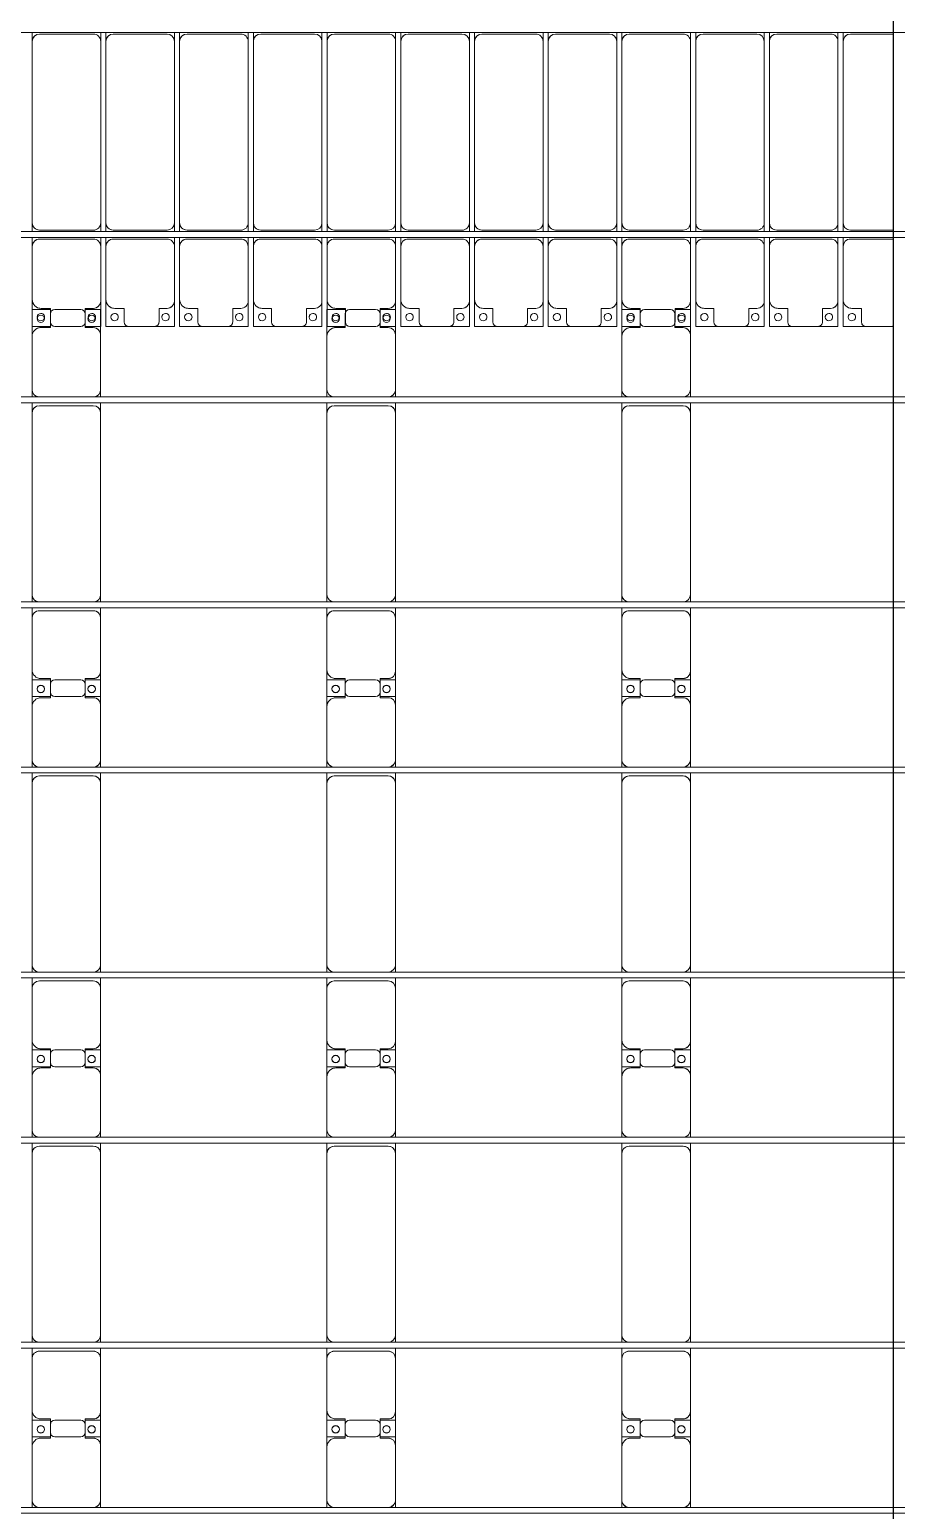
# Model space of a CAD drawing. Header units: millimetres. Extents: x -147246 to 112336, y -213734 to -86506.
# Drawn here: x -128365 to -122486, y -140885 to -130845 of the extents above; entities that cross this region are included whole.
import ezdxf

# ---------------------------------------------------------------- set-up
doc = ezdxf.new("R2010")
doc.units = ezdxf.units.MM
doc.layers.add('A-GENM', color=13, linetype='Continuous', lineweight=9)
doc.layers.add('S-BEAM', color=12, linetype='Continuous', lineweight=9)

# ---------------------------------------------------------------- blocks, each defined once
blk = doc.blocks.new('Dải phao đi lại kèm đỡ invester - DẢI PHAO ĐI LẠI-14853-BỐ TRÍ KHUNG KẾT CẤU BÈ PIN 05')
at = {"layer": 'A-GENM', "color": 7}
for p, q in [((11758, 620), (11758, 681)), ((11758, 620), (11758, -610)), ((12173, 670), (11808, 670)), ((12223, 681), (12223, 620)), ((12223, -610), (12223, 620)), ((12258, 620), (12258, 681)), ((12258, 620), (12258, -610)), ((12673, 670), (12308, 670)), ((12723, 681), (12723, 620)), ((12723, -610), (12723, 620)), ((12758, 620), (12758, 681)), ((12758, 620), (12758, -610)), ((13173, 670), (12808, 670)), ((13223, 681), (13223, 620)), ((13223, -610), (13223, 620)), ((13258, 620), (13258, 681)), ((13258, 620), (13258, -610)), ((13673, 670), (13308, 670)), ((13723, 681), (13723, 620)), ((13723, -610), (13723, 620)), ((13758, 620), (13758, 681)), ((13758, 620), (13758, -610)), ((14173, 670), (13808, 670)), ((14223, 681), (14223, 620)), ((14223, -610), (14223, 620)), ((14258, 620), (14258, 681)), ((14258, 620), (14258, -610)), ((14673, 670), (14308, 670)), ((14723, 681), (14723, 620)), ((14723, -610), (14723, 620)), ((14758, 620), (14758, 681)), ((14758, 620), (14758, -610)), ((15173, 670), (14808, 670)), ((15223, 681), (15223, 620)), ((15223, -610), (15223, 620)), ((15258, 620), (15258, 681)), ((15258, 620), (15258, -610)), ((15673, 670), (15308, 670)), ((15723, 681), (15723, 620)), ((15723, -610), (15723, 620)), ((15758, 620), (15758, 681)), ((15758, 620), (15758, -610)), ((16173, 670), (15808, 670)), ((16223, 681), (16223, 620)), ((16223, -610), (16223, 620)), ((16258, 620), (16258, 681)), ((16258, 620), (16258, -610)), ((16673, 670), (16308, 670)), ((16723, 681), (16723, 620)), ((16723, -610), (16723, 620)), ((16758, 620), (16758, 681)), ((16758, 620), (16758, -610)), ((17173, 670), (16808, 670)), ((17223, 681), (17223, 620)), ((17223, -610), (17223, 620)), ((17258, 620), (17258, 681)), ((17258, 620), (17258, -610)), ((17600, 670), (17308, 670)), ((11758, -669), (11758, -610)), ((11808, -660), (12173, -660)), ((12223, -610), (12223, -669)), ((12258, -669), (12258, -610)), ((12308, -660), (12673, -660)), ((12723, -610), (12723, -669)), ((12758, -669), (12758, -610)), ((12808, -660), (13173, -660)), ((13223, -610), (13223, -669)), ((13258, -669), (13258, -610)), ((13308, -660), (13673, -660)), ((13723, -610), (13723, -669)), ((13758, -669), (13758, -610)), ((13808, -660), (14173, -660)), ((14223, -610), (14223, -669)), ((14258, -669), (14258, -610)), ((14308, -660), (14673, -660)), ((14723, -610), (14723, -669)), ((14758, -669), (14758, -610)), ((14808, -660), (15173, -660)), ((15223, -610), (15223, -669)), ((15258, -669), (15258, -610)), ((15308, -660), (15673, -660)), ((15723, -610), (15723, -669)), ((15758, -669), (15758, -610)), ((15808, -660), (16173, -660)), ((16223, -610), (16223, -669)), ((16258, -669), (16258, -610)), ((16308, -660), (16673, -660)), ((16723, -610), (16723, -669)), ((16758, -669), (16758, -610)), ((16808, -660), (17173, -660)), ((17223, -610), (17223, -669)), ((17258, -669), (17258, -610)), ((17308, -660), (17600, -660)), ((11758, -770), (11758, -709)), ((11758, -770), (11758, -1130)), ((12173, -720), (11808, -720)), ((12223, -709), (12223, -770)), ((12223, -1140), (12223, -770)), ((12258, -770), (12258, -709)), ((12258, -770), (12258, -1130)), ((12673, -720), (12308, -720)), ((12723, -709), (12723, -770)), ((12723, -1140), (12723, -770)), ((12758, -770), (12758, -709)), ((12758, -770), (12758, -1130)), ((13173, -720), (12808, -720)), ((13223, -709), (13223, -770)), ((13223, -1140), (13223, -770)), ((13258, -770), (13258, -709)), ((13258, -770), (13258, -1130)), ((13673, -720), (13308, -720)), ((13723, -709), (13723, -770)), ((13723, -1140), (13723, -770)), ((13758, -770), (13758, -709)), ((13758, -770), (13758, -1130)), ((14173, -720), (13808, -720)), ((14223, -709), (14223, -770)), ((14223, -1140), (14223, -770)), ((14258, -770), (14258, -709)), ((14258, -770), (14258, -1130)), ((14673, -720), (14308, -720)), ((14723, -709), (14723, -770)), ((14723, -1140), (14723, -770)), ((14758, -770), (14758, -709)), ((14758, -770), (14758, -1130)), ((15173, -720), (14808, -720)), ((15223, -709), (15223, -770)), ((15223, -1140), (15223, -770)), ((15258, -770), (15258, -709)), ((15258, -770), (15258, -1130)), ((15673, -720), (15308, -720)), ((15723, -709), (15723, -770)), ((15723, -1140), (15723, -770)), ((15758, -770), (15758, -709)), ((15758, -770), (15758, -1130)), ((16173, -720), (15808, -720)), ((16223, -709), (16223, -770)), ((16223, -1140), (16223, -770)), ((16258, -770), (16258, -709)), ((16258, -770), (16258, -1130)), ((16673, -720), (16308, -720)), ((16723, -709), (16723, -770)), ((16723, -1140), (16723, -770)), ((16758, -770), (16758, -709)), ((16758, -770), (16758, -1130)), ((17173, -720), (16808, -720)), ((17223, -709), (17223, -770)), ((17223, -1140), (17223, -770)), ((17258, -770), (17258, -709)), ((17258, -770), (17258, -1130)), ((17600, -720), (17308, -720)), ((11758, -1312), (11758, -1130)), ((11818, -1190), (11882, -1190)), ((11882, -1190), (11882, -1282)), ((12118, -1282), (12118, -1190)), ((12118, -1190), (12173, -1190)), ((12223, -1140), (12223, -1312)), ((12258, -1312), (12258, -1130)), ((12318, -1190), (12382, -1190)), ((12382, -1190), (12382, -1282)), ((12618, -1282), (12618, -1190)), ((12618, -1190), (12673, -1190)), ((12723, -1140), (12723, -1312)), ((12758, -1312), (12758, -1130)), ((12818, -1190), (12882, -1190)), ((12882, -1190), (12882, -1282)), ((13118, -1282), (13118, -1190)), ((13118, -1190), (13173, -1190)), ((13223, -1140), (13223, -1312)), ((13258, -1312), (13258, -1130)), ((13318, -1190), (13382, -1190)), ((13382, -1190), (13382, -1282)), ((13618, -1282), (13618, -1190)), ((13618, -1190), (13673, -1190)), ((13723, -1140), (13723, -1312)), ((13758, -1312), (13758, -1130)), ((13818, -1190), (13882, -1190)), ((13882, -1190), (13882, -1282)), ((14118, -1282), (14118, -1190)), ((14118, -1190), (14173, -1190)), ((14223, -1140), (14223, -1312)), ((14258, -1312), (14258, -1130)), ((14318, -1190), (14382, -1190)), ((14382, -1190), (14382, -1282)), ((14618, -1282), (14618, -1190)), ((14618, -1190), (14673, -1190)), ((14723, -1140), (14723, -1312)), ((14758, -1312), (14758, -1130)), ((14818, -1190), (14882, -1190)), ((14882, -1190), (14882, -1282)), ((15118, -1282), (15118, -1190)), ((15118, -1190), (15173, -1190)), ((15223, -1140), (15223, -1312)), ((15258, -1312), (15258, -1130)), ((15318, -1190), (15382, -1190)), ((15382, -1190), (15382, -1282)), ((15618, -1282), (15618, -1190)), ((15618, -1190), (15673, -1190)), ((15723, -1140), (15723, -1312)), ((15758, -1312), (15758, -1130)), ((15818, -1190), (15882, -1190)), ((15882, -1190), (15882, -1282)), ((16118, -1282), (16118, -1190)), ((16118, -1190), (16173, -1190)), ((16223, -1140), (16223, -1312)), ((16258, -1312), (16258, -1130)), ((16318, -1190), (16382, -1190)), ((16382, -1190), (16382, -1282)), ((16618, -1282), (16618, -1190)), ((16618, -1190), (16673, -1190)), ((16723, -1140), (16723, -1312)), ((16758, -1312), (16758, -1130)), ((16818, -1190), (16882, -1190)), ((16882, -1190), (16882, -1282)), ((17118, -1282), (17118, -1190)), ((17118, -1190), (17173, -1190)), ((17223, -1140), (17223, -1312)), ((17258, -1312), (17258, -1130)), ((17318, -1190), (17382, -1190)), ((17382, -1190), (17382, -1282)), ((11882, -1312), (11758, -1312)), ((11912, -1312), (12088, -1312)), ((12223, -1312), (12118, -1312)), ((12412, -1312), (12258, -1312)), ((12412, -1312), (12588, -1312)), ((12723, -1312), (12588, -1312)), ((12912, -1312), (12758, -1312)), ((12912, -1312), (13088, -1312)), ((13223, -1312), (13088, -1312)), ((13412, -1312), (13258, -1312)), ((13412, -1312), (13588, -1312)), ((13723, -1312), (13588, -1312)), ((13882, -1312), (13758, -1312)), ((13912, -1312), (14088, -1312)), ((14223, -1312), (14118, -1312)), ((14412, -1312), (14258, -1312)), ((14412, -1312), (14588, -1312)), ((14723, -1312), (14588, -1312)), ((14912, -1312), (14758, -1312)), ((14912, -1312), (15088, -1312)), ((15223, -1312), (15088, -1312)), ((15412, -1312), (15258, -1312)), ((15412, -1312), (15588, -1312)), ((15723, -1312), (15588, -1312)), ((15882, -1312), (15758, -1312)), ((15912, -1312), (16088, -1312)), ((16223, -1312), (16118, -1312)), ((16412, -1312), (16258, -1312)), ((16412, -1312), (16588, -1312)), ((16723, -1312), (16588, -1312)), ((16912, -1312), (16758, -1312)), ((16912, -1312), (17088, -1312)), ((17223, -1312), (17088, -1312)), ((17412, -1312), (17258, -1312)), ((17412, -1312), (17588, -1312)), ((17600, -1312), (17588, -1312))]:
    blk.add_line(p, q, dxfattribs=at)
for centre, radius, start, end in [((11808, 620), 50, 90, 180), ((11808, 620), 50, 90, 165), ((12173, 620), 50, 360, 90), ((12173, 620), 50, 360, 90), ((12308, 620), 50, 90, 180), ((12308, 620), 50, 90, 165), ((12673, 620), 50, 0, 90), ((12673, 620), 50, 0, 90), ((12808, 620), 50, 90, 180), ((12808, 620), 50, 90, 163.3534), ((13173, 620), 50, 360, 90), ((13173, 620), 50, 360, 90), ((13308, 620), 50, 90, 180), ((13308, 620), 50, 90, 165), ((13673, 620), 50, 0, 90), ((13673, 620), 50, 0, 90), ((13808, 620), 50, 90, 180), ((13808, 620), 50, 90, 165), ((14173, 620), 50, 360, 90), ((14173, 620), 50, 360, 90), ((14308, 620), 50, 90, 180), ((14308, 620), 50, 90, 165), ((14673, 620), 50, 0, 90), ((14673, 620), 50, 0, 90), ((14808, 620), 50, 90, 180), ((14808, 620), 50, 90, 165), ((15173, 620), 50, 360, 90), ((15173, 620), 50, 360, 90), ((15308, 620), 50, 90, 180), ((15308, 620), 50, 90, 165), ((15673, 620), 50, 0, 90), ((15673, 620), 50, 0, 90), ((15808, 620), 50, 90, 180), ((15808, 620), 50, 90, 165), ((16173, 620), 50, 360, 90), ((16173, 620), 50, 360, 90), ((16308, 620), 50, 90, 180), ((16308, 620), 50, 90, 165), ((16673, 620), 50, 0, 90), ((16673, 620), 50, 0, 90), ((16808, 620), 50, 90, 180), ((16808, 620), 50, 90, 165), ((17173, 620), 50, 360, 90), ((17173, 620), 50, 360, 90), ((17308, 620), 50, 90, 180), ((17308, 620), 50, 90, 165), ((11808, -610), 50, 180, 270), ((11808, -610), 50, 180, 255), ((12173, -610), 50, 270, 0), ((12173, -610), 50, 315, 0), ((12308, -610), 50, 180, 270), ((12308, -610), 50, 180, 255), ((12673, -610), 50, 270, 360), ((12673, -610), 50, 315, 360), ((12808, -610), 50, 180, 270), ((12808, -610), 50, 180, 255), ((13173, -610), 50, 270, 0), ((13173, -610), 50, 315, 0), ((13308, -610), 50, 180, 270), ((13308, -610), 50, 180, 255), ((13673, -610), 50, 270, 360), ((13673, -610), 50, 315, 0), ((13808, -610), 50, 180, 270), ((13808, -610), 50, 180, 255), ((14173, -610), 50, 270, 360), ((14173, -610), 50, 315, 360), ((14308, -610), 50, 180, 270), ((14308, -610), 50, 180, 255), ((14673, -610), 50, 270, 0), ((14673, -610), 50, 315, 0), ((14808, -610), 50, 180, 270), ((14808, -610), 50, 180, 255), ((15173, -610), 50, 270, 360), ((15173, -610), 50, 315, 0), ((15308, -610), 50, 180, 270), ((15308, -610), 50, 180, 255), ((15673, -610), 50, 270, 0), ((15673, -610), 50, 315, 0), ((15808, -610), 50, 180, 270), ((15808, -610), 50, 180, 255), ((16173, -610), 50, 270, 360), ((16173, -610), 50, 315, 0), ((16308, -610), 50, 180, 270), ((16308, -610), 50, 180, 255), ((16673, -610), 50, 270, 0), ((16673, -610), 50, 315, 0), ((16808, -610), 50, 180, 270), ((16808, -610), 50, 180, 255), ((17173, -610), 50, 270, 0), ((17173, -610), 50, 315, 0), ((17308, -610), 50, 180, 270), ((17308, -610), 50, 180, 255), ((11808, -770), 50, 90, 180), ((11808, -770), 50, 90, 135), ((12173, -770), 50, 360, 90), ((12173, -770), 50, 45, 90), ((12308, -770), 50, 90, 180), ((12308, -770), 50, 90, 135), ((12673, -770), 50, 360, 90), ((12673, -770), 50, 45, 90), ((12808, -770), 50, 90, 180), ((12808, -770), 50, 90, 135), ((13173, -770), 50, 0, 90), ((13173, -770), 50, 45, 90), ((13308, -770), 50, 90, 180), ((13308, -770), 50, 90, 135), ((13673, -770), 50, 360, 90), ((13673, -770), 50, 45, 90), ((13808, -770), 50, 90, 180), ((13808, -770), 50, 90, 135), ((14173, -770), 50, 360, 90), ((14173, -770), 50, 45, 90), ((14308, -770), 50, 90, 180), ((14308, -770), 50, 90, 135), ((14673, -770), 50, 360, 90), ((14673, -770), 50, 45, 90), ((14808, -770), 50, 90, 180), ((14808, -770), 50, 90, 135), ((15173, -770), 50, 0, 90), ((15173, -770), 50, 45, 90), ((15308, -770), 50, 90, 180), ((15308, -770), 50, 90, 135), ((15673, -770), 50, 360, 90), ((15673, -770), 50, 45, 90), ((15808, -770), 50, 90, 180), ((15808, -770), 50, 90, 135), ((16173, -770), 50, 360, 90), ((16173, -770), 50, 45, 90), ((16308, -770), 50, 90, 180), ((16308, -770), 50, 90, 135), ((16673, -770), 50, 360, 90), ((16673, -770), 50, 45, 90), ((16808, -770), 50, 90, 180), ((16808, -770), 50, 90, 135), ((17173, -770), 50, 360, 90), ((17173, -770), 50, 45, 90), ((17308, -770), 50, 90, 180), ((17308, -770), 50, 90, 135), ((11818, -1130), 60, 180, 270), ((11818, -1130), 60, 240, 270), ((12173, -1140), 50, 270, 360), ((12173, -1140), 50, 270, 315), ((12318, -1130), 60, 180, 270), ((12318, -1130), 60, 240, 270), ((12673, -1140), 50, 270, 360), ((12673, -1140), 50, 270, 315), ((12818, -1130), 60, 180, 270), ((12818, -1130), 60, 240, 270), ((13173, -1140), 50, 270, 0), ((13173, -1140), 50, 270, 315), ((13318, -1130), 60, 180, 270), ((13318, -1130), 60, 240, 270), ((13673, -1140), 50, 270, 0), ((13673, -1140), 50, 270, 315), ((13818, -1130), 60, 180, 270), ((13818, -1130), 60, 240, 270), ((14173, -1140), 50, 270, 360), ((14173, -1140), 50, 270, 315), ((14318, -1130), 60, 180, 270), ((14318, -1130), 60, 240, 270), ((14673, -1140), 50, 270, 360), ((14673, -1140), 50, 270, 315), ((14818, -1130), 60, 180, 270), ((14818, -1130), 60, 240, 270), ((15173, -1140), 50, 270, 0), ((15173, -1140), 50, 270, 315), ((15318, -1130), 60, 180, 270), ((15318, -1130), 60, 240, 270), ((15673, -1140), 50, 270, 360), ((15673, -1140), 50, 270, 315), ((15818, -1130), 60, 180, 270), ((15818, -1130), 60, 240, 270), ((16173, -1140), 50, 270, 360), ((16173, -1140), 50, 270, 315), ((16318, -1130), 60, 180, 270), ((16318, -1130), 60, 240, 270), ((16673, -1140), 50, 270, 0), ((16673, -1140), 50, 270, 315), ((16818, -1130), 60, 180, 270), ((16818, -1130), 60, 240, 270), ((17173, -1140), 50, 270, 360), ((17173, -1140), 50, 270, 315), ((17318, -1130), 60, 180, 270), ((17318, -1130), 60, 240, 270), ((11817, -1249), 25, 90, 270), ((11817, -1249), 25, 270, 90), ((11912, -1282), 30, 180, 270), ((12088, -1282), 30, 270, 0), ((12162, -1249), 25, 90, 270), ((12162, -1249), 25, 270, 90), ((12317, -1249), 25, 90, 270), ((12317, -1249), 25, 270, 90), ((12412, -1282), 30, 180, 270), ((12412, -1282), 30, 210, 270), ((12588, -1282), 30, 270, 0), ((12588, -1282), 30, 270, 330), ((12662, -1249), 25, 90, 270), ((12662, -1249), 25, 165, 180), ((12662, -1249), 25, 270, 90), ((12817, -1249), 25, 90, 270), ((12817, -1249), 25, 270, 90), ((12912, -1282), 30, 180, 270), ((12912, -1282), 30, 210, 270), ((13088, -1282), 30, 270, 0), ((13088, -1282), 30, 270, 330), ((13162, -1249), 25, 90, 270), ((13162, -1249), 25, 165, 180), ((13162, -1249), 25, 270, 90), ((13317, -1249), 25, 90, 270), ((13317, -1249), 25, 270, 90), ((13412, -1282), 30, 180, 270), ((13412, -1282), 30, 210, 270), ((13588, -1282), 30, 270, 0), ((13588, -1282), 30, 270, 330), ((13662, -1249), 25, 90, 270), ((13662, -1249), 25, 165, 180), ((13662, -1249), 25, 270, 90), ((13817, -1249), 25, 90, 270), ((13817, -1249), 25, 270, 90), ((13912, -1282), 30, 180, 270), ((14088, -1282), 30, 270, 360), ((14162, -1249), 25, 90, 270), ((14162, -1249), 25, 270, 90), ((14317, -1249), 25, 90, 270), ((14317, -1249), 25, 270, 90), ((14412, -1282), 30, 180, 270), ((14412, -1282), 30, 210, 270), ((14588, -1282), 30, 270, 0), ((14588, -1282), 30, 270, 330), ((14662, -1249), 25, 90, 270), ((14662, -1249), 25, 165, 180), ((14662, -1249), 25, 270, 90), ((14817, -1249), 25, 90, 270), ((14817, -1249), 25, 270, 90), ((14912, -1282), 30, 180, 270), ((14912, -1282), 30, 210, 270), ((15088, -1282), 30, 270, 0), ((15088, -1282), 30, 270, 330), ((15162, -1249), 25, 90, 270), ((15162, -1249), 25, 165, 180), ((15162, -1249), 25, 270, 90), ((15317, -1249), 25, 90, 270), ((15317, -1249), 25, 270, 90), ((15412, -1282), 30, 180, 270), ((15412, -1282), 30, 210, 270), ((15588, -1282), 30, 270, 0), ((15588, -1282), 30, 270, 330), ((15662, -1249), 25, 90, 270), ((15662, -1249), 25, 165, 180), ((15662, -1249), 25, 270, 90), ((15817, -1249), 25, 90, 270), ((15817, -1249), 25, 270, 90), ((15912, -1282), 30, 180, 270), ((16088, -1282), 30, 270, 0), ((16162, -1249), 25, 90, 270), ((16162, -1249), 25, 270, 90), ((16317, -1249), 25, 90, 270), ((16317, -1249), 25, 270, 90), ((16412, -1282), 30, 180, 270), ((16412, -1282), 30, 210, 270), ((16588, -1282), 30, 270, 360), ((16588, -1282), 30, 270, 330), ((16662, -1249), 25, 90, 270), ((16662, -1249), 25, 165, 180), ((16662, -1249), 25, 270, 90), ((16817, -1249), 25, 90, 270), ((16817, -1249), 25, 270, 90), ((16912, -1282), 30, 180, 270), ((16912, -1282), 30, 210, 270), ((17088, -1282), 30, 270, 0), ((17088, -1282), 30, 270, 330), ((17162, -1249), 25, 90, 270), ((17162, -1249), 25, 165, 180), ((17162, -1249), 25, 270, 90), ((17317, -1249), 25, 90, 270), ((17317, -1249), 25, 270, 90), ((17412, -1282), 30, 180, 270), ((17412, -1282), 30, 210, 270), ((17588, -1282), 30, 270, 285), ((17588, -1282), 30, 270, 285)]:
    blk.add_arc(centre, radius, start, end, dxfattribs=at)
blk = doc.blocks.new('Dầm C52 - Dầm C52-18775-BỐ TRÍ KHUNG KẾT CẤU BÈ PIN 05')
at = {"layer": 'S-BEAM', "color": 1}
blk.add_line((-74474, 20), (74474, 20), dxfattribs=at)
blk = doc.blocks.new('Dầm C52 - Dầm C52-18776-BỐ TRÍ KHUNG KẾT CẤU BÈ PIN 05')
at = {"layer": 'S-BEAM', "color": 1}
for p, q in [((-74474, 20), (74474, 20)), ((74474, -20), (-74474, -20))]:
    blk.add_line(p, q, dxfattribs=at)
blk = doc.blocks.new('Dầm C52 - Dầm C52-18777-BỐ TRÍ KHUNG KẾT CẤU BÈ PIN 05')
at = {"layer": 'S-BEAM', "color": 1}
for p, q in [((-74474, 20), (74474, 20)), ((74474, -20), (-74474, -20))]:
    blk.add_line(p, q, dxfattribs=at)
blk = doc.blocks.new('Dầm C52 - Dầm C52-18778-BỐ TRÍ KHUNG KẾT CẤU BÈ PIN 05')
at = {"layer": 'S-BEAM', "color": 1}
for p, q in [((-74474, 20), (74474, 20)), ((74474, -20), (-74474, -20))]:
    blk.add_line(p, q, dxfattribs=at)
blk = doc.blocks.new('Dầm C52 - Dầm C52-18779-BỐ TRÍ KHUNG KẾT CẤU BÈ PIN 05')
at = {"layer": 'S-BEAM', "color": 1}
for p, q in [((-74474, 20), (74474, 20)), ((74474, -20), (-74474, -20))]:
    blk.add_line(p, q, dxfattribs=at)
blk = doc.blocks.new('Dầm C52 - Hộp 40x60-38180-BỐ TRÍ KHUNG KẾT CẤU BÈ PIN 05')
at = {"layer": 'S-BEAM', "color": 3, "lineweight": 25}
blk.add_line((38420, -20), (-38420, -20), dxfattribs=at)
blk = doc.blocks.new('Dai phao do pin - DẢI PHAO ĐỠ PIN-36008-BỐ TRÍ KHUNG KẾT CẤU BÈ PIN 05')
at = {"layer": 'A-GENM', "color": 7}
for p, q in [((25820, 242), (25870, 242)), ((26230, 242), (25870, 242)), ((26230, 242), (26412, 242)), ((26298, 242), (26480, 242)), ((26298, 118), (26298, 242)), ((26412, 242), (26412, 118)), ((26830, 242), (26480, 242)), ((26830, 242), (26899, 242)), ((26940, 242), (26990, 242)), ((28220, 242), (26990, 242)), ((28220, 242), (28290, 242)), ((28330, 242), (28380, 242)), ((28740, 242), (28380, 242)), ((28740, 242), (28922, 242)), ((28808, 242), (28990, 242)), ((28808, 118), (28808, 242)), ((28922, 242), (28922, 118)), ((29340, 242), (28990, 242)), ((29340, 242), (29410, 242)), ((29450, 242), (29500, 242)), ((30730, 242), (29500, 242)), ((30730, 242), (30800, 242)), ((30840, 242), (30890, 242)), ((31250, 242), (30890, 242)), ((31250, 242), (31432, 242)), ((31318, 242), (31500, 242)), ((31318, 118), (31318, 242)), ((31432, 242), (31432, 118)), ((31850, 242), (31500, 242)), ((31850, 242), (31920, 242)), ((31960, 242), (32010, 242)), ((33240, 242), (32010, 242)), ((33240, 242), (33310, 242)), ((33350, 242), (33400, 242)), ((33760, 242), (33400, 242)), ((33760, 242), (33942, 242)), ((33942, 242), (33942, 118)), ((26290, 118), (26290, 182)), ((26382, 118), (26290, 118)), ((26420, 118), (26328, 118)), ((26420, 182), (26420, 118)), ((26880, -173), (26880, 192)), ((28270, -173), (28270, 192)), ((28800, 118), (28800, 182)), ((28892, 118), (28800, 118)), ((28930, 118), (28838, 118)), ((28930, 182), (28930, 118)), ((29390, -173), (29390, 192)), ((30780, -173), (30780, 192)), ((31310, 118), (31310, 182)), ((31402, 118), (31310, 118)), ((31440, 118), (31348, 118)), ((31440, 182), (31440, 118)), ((31900, -173), (31900, 192)), ((33290, -173), (33290, 192)), ((33820, 118), (33820, 182)), ((33912, 118), (33820, 118)), ((26298, 88), (26298, -88)), ((26412, -88), (26412, 88)), ((28808, 88), (28808, -88)), ((28922, -88), (28922, 88)), ((31318, 88), (31318, -88)), ((31432, -88), (31432, 88)), ((33942, -88), (33942, 88)), ((26290, -173), (26290, -118)), ((26290, -118), (26382, -118)), ((26298, -223), (26298, -118)), ((26328, -118), (26420, -118)), ((26412, -118), (26412, -223)), ((26420, -118), (26420, -173)), ((28800, -173), (28800, -118)), ((28800, -118), (28892, -118)), ((28808, -223), (28808, -118)), ((28838, -118), (28930, -118)), ((28922, -118), (28922, -223)), ((28930, -118), (28930, -173)), ((31310, -173), (31310, -118)), ((31310, -118), (31402, -118)), ((31318, -223), (31318, -118)), ((31348, -118), (31440, -118)), ((31432, -118), (31432, -223)), ((31440, -118), (31440, -173)), ((33820, -173), (33820, -118)), ((33820, -118), (33912, -118)), ((33942, -118), (33942, -223)), ((25870, -223), (25820, -223)), ((25870, -223), (26240, -223)), ((26412, -223), (26240, -223)), ((26470, -223), (26298, -223)), ((26470, -223), (26830, -223)), ((26899, -223), (26830, -223)), ((26990, -223), (26940, -223)), ((26990, -223), (28220, -223)), ((28290, -223), (28220, -223)), ((28380, -223), (28330, -223)), ((28380, -223), (28750, -223)), ((28922, -223), (28750, -223)), ((28980, -223), (28808, -223)), ((28980, -223), (29340, -223)), ((29410, -223), (29340, -223)), ((29500, -223), (29450, -223)), ((29500, -223), (30730, -223)), ((30800, -223), (30730, -223)), ((30890, -223), (30840, -223)), ((30890, -223), (31260, -223)), ((31432, -223), (31260, -223)), ((31490, -223), (31318, -223)), ((31490, -223), (31850, -223)), ((31920, -223), (31850, -223)), ((32010, -223), (31960, -223)), ((32010, -223), (33240, -223)), ((33310, -223), (33240, -223)), ((33400, -223), (33350, -223)), ((33400, -223), (33770, -223)), ((33942, -223), (33770, -223))]:
    blk.add_line(p, q, dxfattribs=at)
for centre, radius, start, end in [((25870, 192), 50, 90, 173.0595), ((25870, 192), 50, 135, 173.0595), ((26230, 182), 60, 0, 90), ((26230, 182), 60, 0, 30), ((26349, 183), 25, 360, 180), ((26351, 183), 25, 0, 180), ((26480, 182), 60, 90, 180), ((26480, 182), 60, 150, 180), ((26830, 192), 50, 360, 90), ((26830, 192), 50, 360, 45), ((26990, 192), 50, 90, 173.0595), ((26990, 192), 50, 105, 173.0595), ((28220, 192), 50, 0, 90), ((28220, 192), 50, 15, 90), ((28380, 192), 50, 90, 173.0595), ((28380, 192), 50, 135, 173.0595), ((28740, 182), 60, 360, 90), ((28740, 182), 60, 360, 30), ((28859, 183), 25, 360, 180), ((28861, 183), 25, 0, 180), ((28990, 182), 60, 90, 180), ((28990, 182), 60, 150, 180), ((29340, 192), 50, 0, 90), ((29340, 192), 50, 0, 45), ((29500, 192), 50, 90, 173.0595), ((29500, 192), 50, 105, 173.0595), ((30730, 192), 50, 0, 90), ((30730, 192), 50, 15, 90), ((30890, 192), 50, 90, 173.0595), ((30890, 192), 50, 135, 173.0595), ((31250, 182), 60, 360, 90), ((31250, 182), 60, 360, 30), ((31369, 183), 25, 360, 180), ((31371, 183), 25, 0, 180), ((31500, 182), 60, 90, 180), ((31500, 182), 60, 150, 180), ((31850, 192), 50, 0, 90), ((31850, 192), 50, 0, 45), ((32010, 192), 50, 90, 173.0595), ((32010, 192), 50, 105, 173.0595), ((33240, 192), 50, 360, 90), ((33240, 192), 50, 15, 90), ((33400, 192), 50, 90, 173.0595), ((33400, 192), 50, 135, 173.0595), ((33760, 182), 60, 360, 90), ((33760, 182), 60, 360, 30), ((33879, 183), 25, 0, 180), ((26328, 88), 30, 90, 180), ((26349, 183), 25, 180, 0), ((26351, 183), 25, 180, 0), ((26382, 88), 30, 360, 90), ((28838, 88), 30, 90, 180), ((28859, 183), 25, 180, 0), ((28861, 183), 25, 180, 360), ((28892, 88), 30, 0, 90), ((31348, 88), 30, 90, 180), ((31369, 183), 25, 180, 360), ((31371, 183), 25, 180, 0), ((31402, 88), 30, 0, 90), ((33879, 183), 25, 180, 0), ((33912, 88), 30, 360, 90), ((26328, -88), 30, 180, 270), ((26382, -88), 30, 270, 0), ((28838, -88), 30, 180, 270), ((28892, -88), 30, 270, 360), ((31348, -88), 30, 180, 270), ((31402, -88), 30, 270, 0), ((33912, -88), 30, 270, 360), ((25870, -173), 50, 186.9405, 270), ((25870, -173), 50, 186.9405, 225), ((26240, -173), 50, 270, 0), ((26240, -173), 50, 315, 0), ((26349, -162), 25, 360, 180), ((26349, -162), 25, 180, 360), ((26351, -162), 25, 360, 180), ((26351, -162), 25, 180, 360), ((26470, -173), 50, 180, 270), ((26470, -173), 50, 180, 225), ((26830, -173), 50, 270, 0), ((26830, -173), 50, 315, 360), ((26990, -173), 50, 186.9405, 270), ((26990, -173), 50, 186.9405, 270), ((28220, -173), 50, 270, 360), ((28220, -173), 50, 285, 360), ((28380, -173), 50, 186.9405, 270), ((28380, -173), 50, 186.9405, 225), ((28750, -173), 50, 270, 360), ((28750, -173), 50, 315, 0), ((28859, -162), 25, 360, 180), ((28859, -162), 25, 180, 360), ((28861, -162), 25, 0, 180), ((28861, -162), 25, 180, 360), ((28980, -173), 50, 180, 270), ((28980, -173), 50, 180, 225), ((29340, -173), 50, 270, 360), ((29340, -173), 50, 315, 360), ((29500, -173), 50, 186.9405, 270), ((29500, -173), 50, 186.9405, 270), ((30730, -173), 50, 270, 0), ((30730, -173), 50, 285, 0), ((30890, -173), 50, 186.9405, 270), ((30890, -173), 50, 186.9405, 225), ((31260, -173), 50, 270, 360), ((31260, -173), 50, 315, 0), ((31369, -162), 25, 360, 180), ((31369, -162), 25, 180, 360), ((31371, -162), 25, 360, 180), ((31371, -162), 25, 180, 0), ((31490, -173), 50, 180, 270), ((31490, -173), 50, 180, 225), ((31850, -173), 50, 270, 0), ((31850, -173), 50, 315, 0), ((32010, -173), 50, 186.9405, 270), ((32010, -173), 50, 186.9405, 270), ((33240, -173), 50, 270, 0), ((33240, -173), 50, 285, 0), ((33400, -173), 50, 186.9405, 270), ((33400, -173), 50, 186.9405, 225), ((33770, -173), 50, 270, 360), ((33770, -173), 50, 315, 360), ((33879, -162), 25, 0, 180), ((33879, -162), 25, 180, 0)]:
    blk.add_arc(centre, radius, start, end, dxfattribs=at)
blk = doc.blocks.new('Dai phao do pin - DẢI PHAO ĐỠ PIN-36039-BỐ TRÍ KHUNG KẾT CẤU BÈ PIN 05')
at = {"layer": 'A-GENM', "color": 7}
for p, q in [((25820, 242), (25870, 242)), ((26230, 242), (25870, 242)), ((26230, 242), (26412, 242)), ((26298, 242), (26480, 242)), ((26298, 118), (26298, 242)), ((26412, 242), (26412, 118)), ((26830, 242), (26480, 242)), ((26830, 242), (26899, 242)), ((26940, 242), (26990, 242)), ((28220, 242), (26990, 242)), ((28220, 242), (28290, 242)), ((28330, 242), (28380, 242)), ((28740, 242), (28380, 242)), ((28740, 242), (28922, 242)), ((28808, 242), (28990, 242)), ((28808, 118), (28808, 242)), ((28922, 242), (28922, 118)), ((29340, 242), (28990, 242)), ((29340, 242), (29410, 242)), ((29450, 242), (29500, 242)), ((30730, 242), (29500, 242)), ((30730, 242), (30800, 242)), ((30840, 242), (30890, 242)), ((31250, 242), (30890, 242)), ((31250, 242), (31432, 242)), ((31318, 242), (31500, 242)), ((31318, 118), (31318, 242)), ((31432, 242), (31432, 118)), ((31850, 242), (31500, 242)), ((31850, 242), (31920, 242)), ((31960, 242), (32010, 242)), ((33240, 242), (32010, 242)), ((33240, 242), (33310, 242)), ((33350, 242), (33400, 242)), ((33760, 242), (33400, 242)), ((33760, 242), (33942, 242)), ((33942, 242), (33942, 118)), ((26290, 118), (26290, 182)), ((26382, 118), (26290, 118)), ((26420, 118), (26328, 118)), ((26420, 182), (26420, 118)), ((26880, -173), (26880, 192)), ((28270, -173), (28270, 192)), ((28800, 118), (28800, 182)), ((28892, 118), (28800, 118)), ((28930, 118), (28838, 118)), ((28930, 182), (28930, 118)), ((29390, -173), (29390, 192)), ((30780, -173), (30780, 192)), ((31310, 118), (31310, 182)), ((31402, 118), (31310, 118)), ((31440, 118), (31348, 118)), ((31440, 182), (31440, 118)), ((31900, -173), (31900, 192)), ((33290, -173), (33290, 192)), ((33820, 118), (33820, 182)), ((33912, 118), (33820, 118)), ((26298, 88), (26298, -88)), ((26412, -88), (26412, 88)), ((28808, 88), (28808, -88)), ((28922, -88), (28922, 88)), ((31318, 88), (31318, -88)), ((31432, -88), (31432, 88)), ((33942, -88), (33942, 88)), ((26290, -173), (26290, -118)), ((26290, -118), (26382, -118)), ((26298, -223), (26298, -118)), ((26328, -118), (26420, -118)), ((26412, -118), (26412, -223)), ((26420, -118), (26420, -173)), ((28800, -173), (28800, -118)), ((28800, -118), (28892, -118)), ((28808, -223), (28808, -118)), ((28838, -118), (28930, -118)), ((28922, -118), (28922, -223)), ((28930, -118), (28930, -173)), ((31310, -173), (31310, -118)), ((31310, -118), (31402, -118)), ((31318, -223), (31318, -118)), ((31348, -118), (31440, -118)), ((31432, -118), (31432, -223)), ((31440, -118), (31440, -173)), ((33820, -173), (33820, -118)), ((33820, -118), (33912, -118)), ((33942, -118), (33942, -223)), ((25870, -223), (25820, -223)), ((25870, -223), (26240, -223)), ((26412, -223), (26240, -223)), ((26470, -223), (26298, -223)), ((26470, -223), (26830, -223)), ((26899, -223), (26830, -223)), ((26990, -223), (26940, -223)), ((26990, -223), (28220, -223)), ((28290, -223), (28220, -223)), ((28380, -223), (28330, -223)), ((28380, -223), (28750, -223)), ((28922, -223), (28750, -223)), ((28980, -223), (28808, -223)), ((28980, -223), (29340, -223)), ((29410, -223), (29340, -223)), ((29500, -223), (29450, -223)), ((29500, -223), (30730, -223)), ((30800, -223), (30730, -223)), ((30890, -223), (30840, -223)), ((30890, -223), (31260, -223)), ((31432, -223), (31260, -223)), ((31490, -223), (31318, -223)), ((31490, -223), (31850, -223)), ((31920, -223), (31850, -223)), ((32010, -223), (31960, -223)), ((32010, -223), (33240, -223)), ((33310, -223), (33240, -223)), ((33400, -223), (33350, -223)), ((33400, -223), (33770, -223)), ((33942, -223), (33770, -223))]:
    blk.add_line(p, q, dxfattribs=at)
for centre, radius, start, end in [((25870, 192), 50, 90, 173.0595), ((25870, 192), 50, 135, 173.0595), ((26230, 182), 60, 0, 90), ((26230, 182), 60, 0, 30), ((26349, 183), 25, 360, 180), ((26351, 183), 25, 0, 180), ((26480, 182), 60, 90, 180), ((26480, 182), 60, 150, 180), ((26830, 192), 50, 360, 90), ((26830, 192), 50, 360, 45), ((26990, 192), 50, 90, 173.0595), ((26990, 192), 50, 105, 173.0595), ((28220, 192), 50, 0, 90), ((28220, 192), 50, 15, 90), ((28380, 192), 50, 90, 173.0595), ((28380, 192), 50, 135, 173.0595), ((28740, 182), 60, 360, 90), ((28740, 182), 60, 360, 30), ((28859, 183), 25, 360, 180), ((28861, 183), 25, 0, 180), ((28990, 182), 60, 90, 180), ((28990, 182), 60, 150, 180), ((29340, 192), 50, 0, 90), ((29340, 192), 50, 0, 45), ((29500, 192), 50, 90, 173.0595), ((29500, 192), 50, 105, 173.0595), ((30730, 192), 50, 0, 90), ((30730, 192), 50, 15, 90), ((30890, 192), 50, 90, 173.0595), ((30890, 192), 50, 135, 173.0595), ((31250, 182), 60, 360, 90), ((31250, 182), 60, 360, 30), ((31369, 183), 25, 360, 180), ((31371, 183), 25, 0, 180), ((31500, 182), 60, 90, 180), ((31500, 182), 60, 150, 180), ((31850, 192), 50, 0, 90), ((31850, 192), 50, 0, 45), ((32010, 192), 50, 90, 173.0595), ((32010, 192), 50, 105, 173.0595), ((33240, 192), 50, 360, 90), ((33240, 192), 50, 15, 90), ((33400, 192), 50, 90, 173.0595), ((33400, 192), 50, 135, 173.0595), ((33760, 182), 60, 360, 90), ((33760, 182), 60, 360, 30), ((33879, 183), 25, 0, 180), ((26328, 88), 30, 90, 180), ((26349, 183), 25, 180, 0), ((26351, 183), 25, 180, 0), ((26382, 88), 30, 360, 90), ((28838, 88), 30, 90, 180), ((28859, 183), 25, 180, 0), ((28861, 183), 25, 180, 360), ((28892, 88), 30, 0, 90), ((31348, 88), 30, 90, 180), ((31369, 183), 25, 180, 360), ((31371, 183), 25, 180, 0), ((31402, 88), 30, 0, 90), ((33879, 183), 25, 180, 0), ((33912, 88), 30, 360, 90), ((26328, -88), 30, 180, 270), ((26382, -88), 30, 270, 0), ((28838, -88), 30, 180, 270), ((28892, -88), 30, 270, 360), ((31348, -88), 30, 180, 270), ((31402, -88), 30, 270, 0), ((33912, -88), 30, 270, 360), ((25870, -173), 50, 186.9405, 270), ((25870, -173), 50, 186.9405, 225), ((26240, -173), 50, 270, 0), ((26240, -173), 50, 315, 0), ((26349, -162), 25, 360, 180), ((26349, -162), 25, 180, 360), ((26351, -162), 25, 360, 180), ((26351, -162), 25, 180, 360), ((26470, -173), 50, 180, 270), ((26470, -173), 50, 180, 225), ((26830, -173), 50, 270, 0), ((26830, -173), 50, 315, 360), ((26990, -173), 50, 186.9405, 270), ((26990, -173), 50, 186.9405, 270), ((28220, -173), 50, 270, 360), ((28220, -173), 50, 285, 360), ((28380, -173), 50, 186.9405, 270), ((28380, -173), 50, 186.9405, 225), ((28750, -173), 50, 270, 360), ((28750, -173), 50, 315, 0), ((28859, -162), 25, 360, 180), ((28859, -162), 25, 180, 360), ((28861, -162), 25, 0, 180), ((28861, -162), 25, 180, 360), ((28980, -173), 50, 180, 270), ((28980, -173), 50, 180, 225), ((29340, -173), 50, 270, 360), ((29340, -173), 50, 315, 360), ((29500, -173), 50, 186.9405, 270), ((29500, -173), 50, 186.9405, 270), ((30730, -173), 50, 270, 0), ((30730, -173), 50, 285, 0), ((30890, -173), 50, 186.9405, 270), ((30890, -173), 50, 186.9405, 225), ((31260, -173), 50, 270, 360), ((31260, -173), 50, 315, 0), ((31369, -162), 25, 360, 180), ((31369, -162), 25, 180, 360), ((31371, -162), 25, 360, 180), ((31371, -162), 25, 180, 0), ((31490, -173), 50, 180, 270), ((31490, -173), 50, 180, 225), ((31850, -173), 50, 270, 0), ((31850, -173), 50, 315, 0), ((32010, -173), 50, 186.9405, 270), ((32010, -173), 50, 186.9405, 270), ((33240, -173), 50, 270, 0), ((33240, -173), 50, 285, 0), ((33400, -173), 50, 186.9405, 270), ((33400, -173), 50, 186.9405, 225), ((33770, -173), 50, 270, 360), ((33770, -173), 50, 315, 360), ((33879, -162), 25, 0, 180), ((33879, -162), 25, 180, 0)]:
    blk.add_arc(centre, radius, start, end, dxfattribs=at)
blk = doc.blocks.new('Dai phao do pin - DẢI PHAO ĐỠ PIN-36070-BỐ TRÍ KHUNG KẾT CẤU BÈ PIN 05')
at = {"layer": 'A-GENM', "color": 7}
for p, q in [((25820, 242), (25870, 242)), ((26230, 242), (25870, 242)), ((26230, 242), (26412, 242)), ((26298, 242), (26480, 242)), ((26298, 118), (26298, 242)), ((26412, 242), (26412, 118)), ((26830, 242), (26480, 242)), ((26830, 242), (26899, 242)), ((26940, 242), (26990, 242)), ((28220, 242), (26990, 242)), ((28220, 242), (28290, 242)), ((28330, 242), (28380, 242)), ((28740, 242), (28380, 242)), ((28740, 242), (28922, 242)), ((28808, 242), (28990, 242)), ((28808, 118), (28808, 242)), ((28922, 242), (28922, 118)), ((29340, 242), (28990, 242)), ((29340, 242), (29410, 242)), ((29450, 242), (29500, 242)), ((30730, 242), (29500, 242)), ((30730, 242), (30800, 242)), ((30840, 242), (30890, 242)), ((31250, 242), (30890, 242)), ((31250, 242), (31432, 242)), ((31318, 242), (31500, 242)), ((31318, 118), (31318, 242)), ((31432, 242), (31432, 118)), ((31850, 242), (31500, 242)), ((31850, 242), (31920, 242)), ((31960, 242), (32010, 242)), ((33240, 242), (32010, 242)), ((33240, 242), (33310, 242)), ((33350, 242), (33400, 242)), ((33760, 242), (33400, 242)), ((33760, 242), (33942, 242)), ((33942, 242), (33942, 118)), ((26290, 118), (26290, 182)), ((26382, 118), (26290, 118)), ((26420, 118), (26328, 118)), ((26420, 182), (26420, 118)), ((26880, -173), (26880, 192)), ((28270, -173), (28270, 192)), ((28800, 118), (28800, 182)), ((28892, 118), (28800, 118)), ((28930, 118), (28838, 118)), ((28930, 182), (28930, 118)), ((29390, -173), (29390, 192)), ((30780, -173), (30780, 192)), ((31310, 118), (31310, 182)), ((31402, 118), (31310, 118)), ((31440, 118), (31348, 118)), ((31440, 182), (31440, 118)), ((31900, -173), (31900, 192)), ((33290, -173), (33290, 192)), ((33820, 118), (33820, 182)), ((33912, 118), (33820, 118)), ((26298, 88), (26298, -88)), ((26412, -88), (26412, 88)), ((28808, 88), (28808, -88)), ((28922, -88), (28922, 88)), ((31318, 88), (31318, -88)), ((31432, -88), (31432, 88)), ((33942, -88), (33942, 88)), ((26290, -173), (26290, -118)), ((26290, -118), (26382, -118)), ((26298, -223), (26298, -118)), ((26328, -118), (26420, -118)), ((26412, -118), (26412, -223)), ((26420, -118), (26420, -173)), ((28800, -173), (28800, -118)), ((28800, -118), (28892, -118)), ((28808, -223), (28808, -118)), ((28838, -118), (28930, -118)), ((28922, -118), (28922, -223)), ((28930, -118), (28930, -173)), ((31310, -173), (31310, -118)), ((31310, -118), (31402, -118)), ((31318, -223), (31318, -118)), ((31348, -118), (31440, -118)), ((31432, -118), (31432, -223)), ((31440, -118), (31440, -173)), ((33820, -173), (33820, -118)), ((33820, -118), (33912, -118)), ((33942, -118), (33942, -223)), ((25870, -223), (25820, -223)), ((25870, -223), (26240, -223)), ((26412, -223), (26240, -223)), ((26470, -223), (26298, -223)), ((26470, -223), (26830, -223)), ((26899, -223), (26830, -223)), ((26990, -223), (26940, -223)), ((26990, -223), (28220, -223)), ((28290, -223), (28220, -223)), ((28380, -223), (28330, -223)), ((28380, -223), (28750, -223)), ((28922, -223), (28750, -223)), ((28980, -223), (28808, -223)), ((28980, -223), (29340, -223)), ((29410, -223), (29340, -223)), ((29500, -223), (29450, -223)), ((29500, -223), (30730, -223)), ((30800, -223), (30730, -223)), ((30890, -223), (30840, -223)), ((30890, -223), (31260, -223)), ((31432, -223), (31260, -223)), ((31490, -223), (31318, -223)), ((31490, -223), (31850, -223)), ((31920, -223), (31850, -223)), ((32010, -223), (31960, -223)), ((32010, -223), (33240, -223)), ((33310, -223), (33240, -223)), ((33400, -223), (33350, -223)), ((33400, -223), (33770, -223)), ((33942, -223), (33770, -223))]:
    blk.add_line(p, q, dxfattribs=at)
for centre, radius, start, end in [((25870, 192), 50, 90, 173.0595), ((25870, 192), 50, 135, 173.0595), ((26230, 182), 60, 0, 90), ((26230, 182), 60, 0, 30), ((26349, 183), 25, 360, 180), ((26351, 183), 25, 0, 180), ((26480, 182), 60, 90, 180), ((26480, 182), 60, 150, 180), ((26830, 192), 50, 360, 90), ((26830, 192), 50, 360, 45), ((26990, 192), 50, 90, 173.0595), ((26990, 192), 50, 105, 173.0595), ((28220, 192), 50, 0, 90), ((28220, 192), 50, 15, 90), ((28380, 192), 50, 90, 173.0595), ((28380, 192), 50, 135, 173.0595), ((28740, 182), 60, 360, 90), ((28740, 182), 60, 360, 30), ((28859, 183), 25, 360, 180), ((28861, 183), 25, 0, 180), ((28990, 182), 60, 90, 180), ((28990, 182), 60, 150, 180), ((29340, 192), 50, 0, 90), ((29340, 192), 50, 0, 45), ((29500, 192), 50, 90, 173.0595), ((29500, 192), 50, 105, 173.0595), ((30730, 192), 50, 0, 90), ((30730, 192), 50, 15, 90), ((30890, 192), 50, 90, 173.0595), ((30890, 192), 50, 135, 173.0595), ((31250, 182), 60, 360, 90), ((31250, 182), 60, 360, 30), ((31369, 183), 25, 360, 180), ((31371, 183), 25, 0, 180), ((31500, 182), 60, 90, 180), ((31500, 182), 60, 150, 180), ((31850, 192), 50, 0, 90), ((31850, 192), 50, 0, 45), ((32010, 192), 50, 90, 173.0595), ((32010, 192), 50, 105, 173.0595), ((33240, 192), 50, 360, 90), ((33240, 192), 50, 15, 90), ((33400, 192), 50, 90, 173.0595), ((33400, 192), 50, 135, 173.0595), ((33760, 182), 60, 360, 90), ((33760, 182), 60, 360, 30), ((33879, 183), 25, 0, 180), ((26328, 88), 30, 90, 180), ((26349, 183), 25, 180, 0), ((26351, 183), 25, 180, 0), ((26382, 88), 30, 360, 90), ((28838, 88), 30, 90, 180), ((28859, 183), 25, 180, 0), ((28861, 183), 25, 180, 360), ((28892, 88), 30, 0, 90), ((31348, 88), 30, 90, 180), ((31369, 183), 25, 180, 360), ((31371, 183), 25, 180, 0), ((31402, 88), 30, 0, 90), ((33879, 183), 25, 180, 0), ((33912, 88), 30, 360, 90), ((26328, -88), 30, 180, 270), ((26382, -88), 30, 270, 0), ((28838, -88), 30, 180, 270), ((28892, -88), 30, 270, 360), ((31348, -88), 30, 180, 270), ((31402, -88), 30, 270, 0), ((33912, -88), 30, 270, 360), ((25870, -173), 50, 186.9405, 270), ((25870, -173), 50, 186.9405, 225), ((26240, -173), 50, 270, 0), ((26240, -173), 50, 315, 0), ((26349, -162), 25, 360, 180), ((26349, -162), 25, 180, 360), ((26351, -162), 25, 360, 180), ((26351, -162), 25, 180, 360), ((26470, -173), 50, 180, 270), ((26470, -173), 50, 180, 225), ((26830, -173), 50, 270, 0), ((26830, -173), 50, 315, 360), ((26990, -173), 50, 186.9405, 270), ((26990, -173), 50, 186.9405, 270), ((28220, -173), 50, 270, 360), ((28220, -173), 50, 285, 360), ((28380, -173), 50, 186.9405, 270), ((28380, -173), 50, 186.9405, 225), ((28750, -173), 50, 270, 360), ((28750, -173), 50, 315, 0), ((28859, -162), 25, 360, 180), ((28859, -162), 25, 180, 360), ((28861, -162), 25, 0, 180), ((28861, -162), 25, 180, 360), ((28980, -173), 50, 180, 270), ((28980, -173), 50, 180, 225), ((29340, -173), 50, 270, 360), ((29340, -173), 50, 315, 360), ((29500, -173), 50, 186.9405, 270), ((29500, -173), 50, 186.9405, 270), ((30730, -173), 50, 270, 0), ((30730, -173), 50, 285, 0), ((30890, -173), 50, 186.9405, 270), ((30890, -173), 50, 186.9405, 225), ((31260, -173), 50, 270, 360), ((31260, -173), 50, 315, 0), ((31369, -162), 25, 360, 180), ((31369, -162), 25, 180, 360), ((31371, -162), 25, 360, 180), ((31371, -162), 25, 180, 0), ((31490, -173), 50, 180, 270), ((31490, -173), 50, 180, 225), ((31850, -173), 50, 270, 0), ((31850, -173), 50, 315, 0), ((32010, -173), 50, 186.9405, 270), ((32010, -173), 50, 186.9405, 270), ((33240, -173), 50, 270, 0), ((33240, -173), 50, 285, 0), ((33400, -173), 50, 186.9405, 270), ((33400, -173), 50, 186.9405, 225), ((33770, -173), 50, 270, 360), ((33770, -173), 50, 315, 360), ((33879, -162), 25, 0, 180), ((33879, -162), 25, 180, 0)]:
    blk.add_arc(centre, radius, start, end, dxfattribs=at)
blk = doc.blocks.new('HOBANMONG_BEPIN 5_rvt-1-BỐ TRÍ KHUNG KẾT CẤU BÈ PIN 05')
at = {"layer": 'A-GENM', "color": 3, "lineweight": 25}
for name, p, rotation in [('Dải phao đi lại kèm đỡ invester - DẢI PHAO ĐI LẠI-14853-BỐ TRÍ KHUNG KẾT CẤU BÈ PIN 05', (-140105, -131545), 359.9997710135151), ('Dai phao do pin - DẢI PHAO ĐỠ PIN-36008-BỐ TRÍ KHUNG KẾT CẤU BÈ PIN 05', (-128106, -166685), 89.99977101252024), ('Dai phao do pin - DẢI PHAO ĐỠ PIN-36039-BỐ TRÍ KHUNG KẾT CẤU BÈ PIN 05', (-126106, -166685), 89.99977101252024), ('Dai phao do pin - DẢI PHAO ĐỠ PIN-36070-BỐ TRÍ KHUNG KẾT CẤU BÈ PIN 05', (-124106, -166685), 89.99977101252024)]:
    blk.add_blockref(name, p, dxfattribs=dict(at, rotation=rotation))
at = {"layer": 'S-BEAM', "color": 3, "lineweight": 25}
for name, p, rotation in [('Dầm C52 - Hộp 40x60-38180-BỐ TRÍ KHUNG KẾT CẤU BÈ PIN 05', (-122486, -130974), 269.9997710125197), ('Dầm C52 - Dầm C52-18775-BỐ TRÍ KHUNG KẾT CẤU BÈ PIN 05', (-66080, -130845), 179.9997710135151), ('Dầm C52 - Dầm C52-18776-BỐ TRÍ KHUNG KẾT CẤU BÈ PIN 05', (-66080, -132235), 179.9997710135151), ('Dầm C52 - Dầm C52-18776-BỐ TRÍ KHUNG KẾT CẤU BÈ PIN 05', (-66080, -133355), 179.9997710135151), ('Dầm C52 - Dầm C52-18777-BỐ TRÍ KHUNG KẾT CẤU BÈ PIN 05', (-66080, -134745), 179.9997710135151), ('Dầm C52 - Dầm C52-18777-BỐ TRÍ KHUNG KẾT CẤU BÈ PIN 05', (-66080, -135865), 179.9997710135151), ('Dầm C52 - Dầm C52-18778-BỐ TRÍ KHUNG KẾT CẤU BÈ PIN 05', (-66080, -137255), 179.9997710135151), ('Dầm C52 - Dầm C52-18778-BỐ TRÍ KHUNG KẾT CẤU BÈ PIN 05', (-66080, -138375), 179.9997710135151), ('Dầm C52 - Dầm C52-18779-BỐ TRÍ KHUNG KẾT CẤU BÈ PIN 05', (-66080, -139765), 179.9997710135151), ('Dầm C52 - Dầm C52-18779-BỐ TRÍ KHUNG KẾT CẤU BÈ PIN 05', (-66080, -140885), 179.9997710135151)]:
    blk.add_blockref(name, p, dxfattribs=dict(at, rotation=rotation))

msp = doc.modelspace()

# ---------------------------------------------------------------- block references
at = {"lineweight": 5}
msp.add_blockref('HOBANMONG_BEPIN 5_rvt-1-BỐ TRÍ KHUNG KẾT CẤU BÈ PIN 05', (0, 0), dxfattribs=at)

doc.saveas('drawing.dxf')
